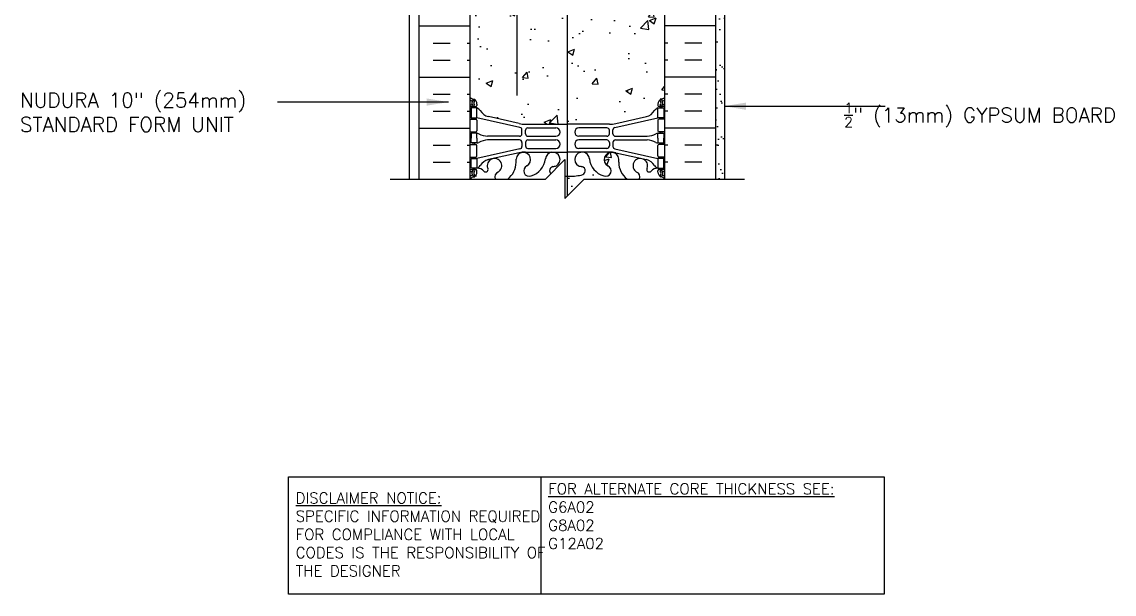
# Model space of a CAD drawing. Header units: inches. Extents: x 241.8 to 298.1, y 186.8 to 251.2.
# Drawn here: x 241.9 to 298, y 186.8 to 216.3 of the extents above; entities that cross this region are included whole.
import ezdxf

# ---------------------------------------------------------------- set-up
doc = ezdxf.new("R2010")
doc.units = ezdxf.units.IN
doc.header["$LTSCALE"] = 0.5
doc.header["$MEASUREMENT"] = 0
for name, color, linetype in [('HATCH', 12, 'Continuous'), ('line25', 2, 'Continuous'), ('LINE3', 3, 'Continuous'), ('LINE50', 5, 'Continuous'), ('LINE9', 9, 'Continuous'), ('TEXT', 4, 'Continuous'), ('Web_Edge', 9, 'Continuous')]:
    doc.layers.add(name, color=color, linetype=linetype)
doc.styles.add('DIM', font='romans.shx', dxfattribs={"width": 0.7})
doc.styles.add('ROMANS', font='romans.shx', dxfattribs={"height": 0.75})
doc.styles.get("Standard").update_dxf_attribs({"font": 'romans.shx', "height": 0.75})
doc.dimstyles.new('ext_12', dxfattribs={"dimscale": 12, "dimtxt": 0.09375, "dimasz": 0.09375, "dimexe": 0.09375, "dimexo": 0.0625, "dimgap": 0.0625, "dimtad": 1, "dimdec": 1, "dimzin": 3, "dimdsep": 46, "dimlunit": 4, "dimtxsty": 'DIM', "dimcen": 0.09, "dimdle": 0.09375, "dimclrt": 4, "dimadec": 0, "dimazin": 0, "dimtfac": 1, "dimtdec": 1, "dimtmove": 2, "dimatfit": 3, "dimfxl": 1, "dimfrac": 2, "dimtolj": 1, "dimtzin": 0, "dimarcsym": 0})
pattern_1 = [(50, (0, 0), (3.5863, -0.31376), [0.375, -4.125]), (355, (0, 0), (-0.693757, 3.76096), [0.3, -3.3]), (100.4514, (0.299, -0.026), (2.892544, 3.4472), [0.3187, -3.50571]), (46.1842, (0, 1), (5.336207, -0.827596), [0.5625, -6.1875]), (96.6356, (0.4447, 0.931), (4.67331, 4.87059), [0.47805, -5.25857]), (351.1842, (0, 1), (4.67331, 4.87059), [0.45, -4.95]), (21, (0.5, 0.75), (2.984535, -2.013094), [0.375, -4.125]), (326, (0.5, 0.75), (1.216577, 3.62575), [0.3, -3.3]), (71.4514, (0.7487, 0.5822), (4.201112, 1.612656), [0.3187, -3.50571]), (37.5, (0, 0), (0.0607993, 1.6644693), [0, -3.26, 0, -3.35, 0, -3.3125]), (7.5, (0, 0), (1.315348, 1.9720586), [0, -1.91, 0, -3.185, 0, -1.2625]), (327.5, (-1.115, 0), (2.669112, -0.1127744), [0, -1.25, 0, -3.9, 0, -5.175]), (317.5, (-1.615, 0), (2.915931, 0.500525), [0, -1.625, 0, -2.59, 0, -3.675])]

msp = doc.modelspace()

# ---------------------------------------------------------------- hatches: boundary and pattern name
at = {"layer": 'HATCH'}
h = msp.add_hatch(dxfattribs=at)
h.set_pattern_fill('AR-CONC', color=256, scale=0.5)
h.set_pattern_definition(pattern_1)
h.paths.add_polyline_path([(274.921, 250.216), (270.791, 250.216), (269.791, 249.216), (269.791, 251.216), (268.791, 250.216), (264.921, 250.216), (264.921, 248.391, 0.08841), (265.067, 248.294), (265.157, 248.294), (265.157, 248.252, -0.249069), (265.267, 248.045), (265.267, 247.977, -0.414214), (265.205, 247.915), (265.157, 247.915), (265.157, 247.845), (265.262, 247.845, -0.155529), (265.438, 247.711, 0.180914), (265.856, 247.4), (267.437, 247.047, 0.054974), (267.763, 247.011), (269.921, 247.011), (272.079, 247.011, 0.054974), (272.406, 247.047), (273.987, 247.4, 0.180914), (274.405, 247.711, -0.155529), (274.58, 247.845), (274.685, 247.845), (274.685, 247.915), (274.638, 247.915, -0.414214), (274.575, 247.977), (274.575, 248.045, -0.249069), (274.685, 248.252), (274.685, 248.294), (274.775, 248.294, 0.088594), (274.922, 248.391)])
h.paths.add_polyline_path([(275.661, 240.452), (275.748, 241.699), (275.566, 241.699), (275.566, 242.199), (274.921, 242.199), (274.922, 242.754), (274.922, 244.198, 0.089002), (274.775, 244.296), (274.685, 244.296), (274.685, 244.338, -0.249069), (274.575, 244.545), (274.575, 244.612, -0.414214), (274.638, 244.675), (274.685, 244.675), (274.685, 244.745), (274.58, 244.745, 0.231736), (274.223, 244.594, -0.8344), (274.011, 244.719), (274.023, 244.741, 2.155404), (273.484, 244.546, -1), (273.271, 244.035, -0.311223), (272.562, 245.051), (272.562, 245.216, 1.661382), (272.001, 244.864, -1), (271.787, 244.352, -0.30095), (271.051, 245.225, 1.661382), (270.49, 244.872, 0.055617), (270.669, 244.826, -0.843243), (270.635, 244.394, -0.047544), (269.921, 244.329, -0.047544), (269.207, 244.394, -0.843243), (269.173, 244.826, 0.055617), (269.352, 244.872, 1.661382), (268.791, 245.225, -0.30095), (268.055, 244.352, -1), (267.842, 244.864, 1.661382), (267.28, 245.216), (267.281, 245.051, -0.311223), (266.572, 244.035, -1), (266.358, 244.546, 2.155404), (265.82, 244.741), (265.831, 244.719, -0.834375), (265.62, 244.594, 0.23174), (265.262, 244.745), (265.157, 244.745), (265.157, 244.675), (265.205, 244.675, -0.414214), (265.267, 244.612), (265.267, 244.545, -0.249069), (265.157, 244.338), (265.157, 244.296), (265.067, 244.296, 0.08841), (264.921, 244.199), (264.921, 242.199), (264.234, 242.199), (264.234, 241.699), (264.095, 241.699), (264.182, 240.452, 0.932515), (264.269, 239.208), (264.373, 237.726), (264.611, 234.322, -0.993672), (264.615, 233.697), (264.921, 233.697), (264.921, 233.687, -0.413158), (265.465, 233.687, -0.387981), (265.852, 233.687, -0.520567), (266.188, 233.687, -0.520567), (266.633, 233.687, -0.520567), (267.022, 233.687, -0.520567), (267.493, 233.687, -0.305652), (267.992, 233.687, -0.375503), (268.55, 233.687, -0.520567), (268.923, 233.687, -0.520567), (269.415, 233.687, -0.520567), (269.957, 233.687, -0.520567), (270.517, 233.687, -0.520567), (270.768, 233.687, -0.520567), (271.275, 233.687, -0.520567), (271.666, 233.687, -0.520567), (272.122, 233.687, -0.520567), (272.403, 233.687, -0.520567), (272.971, 233.687, -0.520567), (273.23, 233.687, -0.520567), (273.639, 233.687, -0.520567), (274.018, 233.687, -0.520567), (274.458, 233.687, -0.520567), (274.832, 233.687, -0.384568), (274.921, 233.697), (275.236, 233.697, -1.006449), (275.232, 234.322), (275.47, 237.726), (275.574, 239.208, 0.932515)])
h.paths.add_polyline_path([(280.927, 240.199), (280.927, 241.699), (275.748, 241.699), (275.661, 240.452, -0.932515), (275.574, 239.208), (275.47, 237.726), (278.494, 238.044, -0.379205)])
h.paths.add_polyline_path([(280.927, 240.199, 0.379205), (278.494, 238.044, 2.637096)])
h.paths.add_polyline_path([(292.97, 243.199), (277.546, 243.199), (277.546, 242.199), (277.066, 242.199), (277.066, 241.699), (280.927, 241.699), (292.97, 241.699)])
h.paths.add_polyline_path([(264.182, 240.452), (264.095, 241.699), (258.916, 241.699), (258.916, 240.199, -0.379205), (261.348, 238.044), (264.373, 237.726), (264.269, 239.208, -0.932515)])
h.paths.add_polyline_path([(258.916, 240.199, 2.637096), (261.348, 238.044, 0.379205)])
h.paths.add_polyline_path([(262.296, 243.199), (246.872, 243.199), (246.872, 241.699), (262.734, 241.699), (262.734, 242.199), (262.296, 242.199)])
h.paths.add_polyline_path([(274.411, 232.886), (274.291, 233.086), (274.291, 233.199), (274.921, 233.199), (274.921, 233.697, 0.384568), (274.832, 233.687, 0.520567), (274.458, 233.687, 0.520567), (274.018, 233.687, 0.520567), (273.639, 233.687, 0.520567), (273.23, 233.687, 0.520567), (272.971, 233.687, 0.520567), (272.403, 233.687, 0.520567), (272.122, 233.687, 0.520567), (271.666, 233.687, 0.520567), (271.275, 233.687, 0.520567), (270.768, 233.687, 0.520567), (270.517, 233.687, 0.520567), (269.957, 233.687, 0.520567), (269.415, 233.687, 0.520567), (268.923, 233.687, 0.520567), (268.55, 233.687, 0.375503), (267.992, 233.687, 0.305652), (267.493, 233.687, 0.520567), (267.022, 233.687, 0.520567), (266.633, 233.687, 0.520567), (266.188, 233.687, 0.520567), (265.852, 233.687, 0.387981), (265.465, 233.687, 0.413158), (264.921, 233.687), (264.921, 233.199), (265.551, 233.199), (265.551, 233.086), (265.431, 232.886), (265.431, 231.525, 0.268156), (265.592, 231.377), (274.25, 231.377, 0.268138), (274.411, 231.525)])
h.paths.add_polyline_path([(274.411, 230.814, 0.225652), (274.036, 231.189), (270.373, 231.189, 0.225652), (269.998, 230.814), (269.998, 229.974, 0.225652), (270.373, 229.599), (274.036, 229.599, 0.225652), (274.411, 229.974)])
h.paths.add_polyline_path([(269.845, 230.814, 0.225652), (269.47, 231.189), (265.806, 231.189, 0.225652), (265.431, 230.814), (265.431, 229.974, 0.225652), (265.806, 229.599), (269.47, 229.599, 0.225652), (269.845, 229.974)])
h.paths.add_polyline_path([(269.845, 229.033, 0.225652), (269.47, 229.408), (265.806, 229.408, 0.225652), (265.431, 229.033), (265.431, 228.192, 0.225652), (265.806, 227.817), (269.47, 227.817, 0.225652), (269.845, 228.192)])
h.paths.add_polyline_path([(274.411, 229.033, 0.225652), (274.036, 229.408), (270.373, 229.408, 0.225652), (269.998, 229.033), (269.998, 228.192, 0.225652), (270.373, 227.817), (274.036, 227.817, 0.225652), (274.411, 228.192)])
h.paths.add_polyline_path([(274.921, 224.958), (274.836, 224.698, -0.6), (274.736, 224.698), (274.687, 224.848), (274.561, 224.848, -0.414214), (274.511, 224.898), (274.511, 224.928), (274.411, 224.928), (274.411, 226.765, 0.108935), (274.259, 226.652, -0.8344), (274.047, 226.777), (274.059, 226.799, 2.155404), (273.52, 226.604, -1), (273.307, 226.093, -0.311223), (272.598, 227.109), (272.598, 227.274, 1.661382), (272.037, 226.921, -1), (271.823, 226.41, -0.30095), (271.087, 227.282, 1.661382), (270.526, 226.93, 0.055617), (270.705, 226.884, -0.843243), (270.671, 226.452, -0.049932), (269.921, 226.387, -0.049932), (269.171, 226.452, -0.843243), (269.137, 226.884, 0.055617), (269.316, 226.93, 1.661382), (268.755, 227.282, -0.30095), (268.019, 226.41, -1), (267.806, 226.921, 1.661382), (267.244, 227.274), (267.245, 227.109, -0.311223), (266.536, 226.093, -1), (266.322, 226.604, 2.155404), (265.784, 226.799), (265.795, 226.777, -0.834375), (265.584, 226.652, 0.108938), (265.431, 226.765), (265.431, 224.928), (265.331, 224.928), (265.331, 224.898, -0.414214), (265.281, 224.848), (265.155, 224.848), (265.106, 224.698, -0.6), (265.006, 224.698), (264.921, 224.958), (264.921, 224.199), (264.921, 222.199, 0.08841), (265.067, 222.101), (265.157, 222.101), (265.157, 222.06, -0.249069), (265.267, 221.853), (265.267, 221.785, -0.414214), (265.205, 221.723), (265.157, 221.723), (265.157, 221.653), (265.262, 221.653, 0.231736), (265.62, 221.804, -0.8344), (265.831, 221.678), (265.82, 221.657, 2.155404), (266.358, 221.851, -1), (266.572, 222.362, -0.311223), (267.281, 221.346), (267.28, 221.181, 1.661382), (267.842, 221.534, -1), (268.055, 222.045, -0.30095), (268.791, 221.173, 1.661382), (269.352, 221.526, 0.055617), (269.173, 221.571, -0.843243), (269.207, 222.003, -0.047544), (269.921, 222.068, -0.047544), (270.635, 222.003, -0.843243), (270.669, 221.571, 0.055617), (270.49, 221.526, 1.661382), (271.051, 221.173, -0.30095), (271.787, 222.045, -1), (272.001, 221.534, 1.661382), (272.562, 221.181), (272.562, 221.346, -0.311223), (273.271, 222.362, -1), (273.484, 221.851, 2.155404), (274.023, 221.657), (274.011, 221.678, -0.834375), (274.223, 221.804, 0.23174), (274.58, 221.653), (274.685, 221.653), (274.685, 221.723), (274.638, 221.723, -0.414214), (274.575, 221.785), (274.575, 221.853, -0.249069), (274.685, 222.06), (274.685, 222.101), (274.775, 222.101, 0.088434), (274.921, 222.199)])
h.paths.add_polyline_path([(274.921, 218.006, 0.088429), (274.775, 218.104), (274.685, 218.104), (274.685, 218.146, -0.249069), (274.575, 218.353), (274.575, 218.42, -0.414214), (274.638, 218.483), (274.685, 218.483), (274.685, 218.553), (274.58, 218.553, -0.168672), (274.394, 218.702, 0.17445), (273.987, 218.998), (272.406, 219.351, 0.054974), (272.079, 219.387), (269.921, 219.387), (267.763, 219.387, 0.054974), (267.437, 219.351), (265.856, 218.998, 0.17445), (265.448, 218.702, -0.168672), (265.262, 218.553), (265.157, 218.553), (265.157, 218.483), (265.205, 218.483, -0.414214), (265.267, 218.42), (265.267, 218.353, -0.249069), (265.157, 218.146), (265.157, 218.104), (265.067, 218.104, 0.08841), (264.921, 218.006), (264.921, 212.391, 0.08841), (265.067, 212.294), (265.157, 212.294), (265.157, 212.252, -0.249069), (265.267, 212.045), (265.267, 211.977, -0.414214), (265.205, 211.915), (265.157, 211.915), (265.157, 211.845), (265.262, 211.845, -0.168672), (265.448, 211.695, 0.17445), (265.856, 211.4), (267.437, 211.047, 0.054974), (267.763, 211.011), (269.921, 211.011), (272.079, 211.011, 0.054974), (272.406, 211.047), (273.987, 211.4, 0.17445), (274.394, 211.695, -0.168672), (274.58, 211.845), (274.685, 211.845), (274.685, 211.915), (274.638, 211.915, -0.414214), (274.575, 211.977), (274.575, 212.045, -0.249069), (274.685, 212.252), (274.685, 212.294), (274.775, 212.294, 0.088421), (274.921, 212.391)])
h = msp.add_hatch(dxfattribs=at)
h.set_pattern_fill('AR-SAND', color=256, scale=0.5, style=0)
h.set_pattern_definition([(37.5, (181.79665, -9.8026), (-0.0314967, 0.963412), [0, -0.76, 0, -0.85, 0, -0.8125]), (7.5, (181.7966, -9.8026), (0.8848884, 1.411073), [0, -0.41, 0, -0.685, 0, -0.2625]), (327.5, (181.18165, -9.8026), (1.557071, 0.0028295), [0, -0.25, 0, -0.9, 0, -1.175]), (317.5, (181.1816, -9.8026), (1.503063, 0.438838), [0, -0.125, 0, -0.59, 0, -0.675])])
h.paths.add_polyline_path([(277.546, 208.202), (278.025, 208.202), (278.026, 233.698), (277.546, 233.698)])
h = msp.add_hatch(dxfattribs=at)
h.set_pattern_fill('AR-CONC', color=256, scale=0.5)
h.set_pattern_definition(pattern_1)
h.paths.add_polyline_path([(271.049, 209.248, 1.604516), (270.49, 208.872, 0.055617), (270.669, 208.826, -0.843243), (270.635, 208.394, -0.047544), (269.921, 208.329, -0.008643), (269.791, 208.331), (269.791, 207.189), (270.791, 208.189), (272.992, 208.189, -0.232553), (272.562, 209.051), (272.562, 209.216, 1.661382), (272.001, 208.864, -1), (271.787, 208.352, -0.307094)])
h.paths.add_polyline_path([(274.575, 208.545), (274.575, 208.612, -0.414214), (274.638, 208.675), (274.685, 208.675), (274.685, 208.745), (274.58, 208.745, 0.231736), (274.223, 208.594, -0.8344), (274.011, 208.719), (274.023, 208.741, 2.155404), (273.484, 208.546, -0.408222), (273.635, 208.189), (274.921, 208.189), (274.921, 208.199, 0.088416), (274.775, 208.296), (274.685, 208.296), (274.685, 208.338, -0.249069)])
h.paths.add_polyline_path([(269.066, 208.464, -0.568049), (269.173, 208.826, 0.055617), (269.352, 208.872, 1.604516), (268.794, 209.248, -0.307094), (268.055, 208.352, -1), (267.842, 208.864, 1.661382), (267.28, 209.216), (267.281, 209.071, -0.237256), (266.851, 208.189), (268.791, 208.189)])
h.paths.add_polyline_path([(266.358, 208.546, 2.155404), (265.82, 208.741), (265.831, 208.719, -0.834375), (265.62, 208.594, 0.23174), (265.262, 208.745), (265.157, 208.745), (265.157, 208.675), (265.205, 208.675, -0.414214), (265.267, 208.612), (265.267, 208.545, -0.249069), (265.157, 208.338), (265.157, 208.296), (265.067, 208.296, 0.08841), (264.921, 208.199), (264.921, 208.189), (266.208, 208.189, -0.408236)])

# ---------------------------------------------------------------- linework, layer by layer
for p, q in [((262.296, 216.064), (264.921, 216.064)), ((277.546, 216.064), (274.921, 216.064)), ((263.01, 215.189), (263.885, 215.189)), ((264.76, 215.189), (264.921, 215.189)), ((275.083, 215.189), (274.921, 215.189)), ((276.833, 215.189), (275.958, 215.189)), ((263.01, 214.314), (263.885, 214.314)), ((264.76, 214.314), (264.921, 214.314)), ((275.083, 214.314), (274.921, 214.314)), ((276.833, 214.314), (275.958, 214.314)), ((262.296, 213.439), (264.921, 213.439)), ((277.546, 213.439), (274.921, 213.439)), ((263.01, 212.564), (263.885, 212.564)), ((264.76, 212.564), (264.921, 212.564)), ((275.083, 212.564), (274.921, 212.564)), ((276.833, 212.564), (275.958, 212.564)), ((263.01, 211.689), (263.885, 211.689)), ((264.76, 211.689), (264.921, 211.689)), ((275.083, 211.689), (274.921, 211.689)), ((276.833, 211.689), (275.958, 211.689)), ((262.296, 210.814), (264.921, 210.814)), ((277.546, 210.814), (274.921, 210.814)), ((263.01, 209.939), (263.885, 209.939)), ((264.76, 209.939), (264.921, 209.939)), ((275.083, 209.939), (274.921, 209.939)), ((276.833, 209.939), (275.958, 209.939)), ((263.01, 209.064), (263.885, 209.064)), ((264.76, 209.064), (264.921, 209.064)), ((275.083, 209.064), (274.921, 209.064)), ((276.833, 209.064), (275.958, 209.064))]:
    msp.add_line(p, q, dxfattribs=at)
at = {"layer": 'line25'}
for p, q in [((274.921, 233.697), (274.921, 208.189)), ((264.921, 208.189), (264.921, 224.199))]:
    msp.add_line(p, q, dxfattribs=at)
at = {"layer": 'LINE3'}
for p, q in [((267.324, 250.216), (267.324, 212.483)), ((269.904, 232.247), (269.904, 207.303))]:
    msp.add_line(p, q, dxfattribs=at)
at = {"layer": 'LINE50'}
for p, q in [((277.546, 233.698), (277.546, 208.189)), ((262.296, 208.189), (262.296, 224.199))]:
    msp.add_line(p, q, dxfattribs=at)
at = {"layer": 'LINE9'}
for p, q in [((261.796, 208.189), (261.796, 233.697)), ((278.025, 208.189), (278.026, 233.698))]:
    msp.add_line(p, q, dxfattribs=at)
msp.add_lwpolyline([(260.796, 208.189), (268.791, 208.189), (269.791, 209.189), (269.791, 207.189), (270.791, 208.189), (279.025, 208.189)], dxfattribs=at)
at = {"layer": 'TEXT'}
msp.add_lwpolyline([(255.575, 192.868), (268.558, 192.868), (268.558, 186.83), (255.575, 186.83)], close=True, dxfattribs=at)
msp.add_lwpolyline([(268.558, 192.868), (286.219, 192.868), (286.219, 186.83), (268.558, 186.83)], dxfattribs=at)
at = {"layer": 'Web_Edge'}
for p, q in [((264.921, 212.015), (264.999, 212.015)), ((264.921, 211.915), (265.205, 211.915)), ((265.067, 212.294), (265.157, 212.294)), ((265.067, 211.915), (265.067, 211.845)), ((265.157, 212.294), (265.157, 212.252)), ((265.157, 211.915), (265.157, 211.845)), ((265.267, 212.045), (265.267, 211.977)), ((274.575, 212.045), (274.575, 211.977)), ((274.921, 211.915), (274.638, 211.915)), ((274.775, 212.294), (274.685, 212.294)), ((274.685, 212.294), (274.685, 212.252)), ((274.685, 211.915), (274.685, 211.845)), ((274.775, 211.915), (274.775, 211.845)), ((274.921, 212.015), (274.843, 212.015)), ((265.067, 211.345), (265.067, 211.275)), ((265.157, 211.345), (265.157, 211.275)), ((267.48, 210.848), (265.262, 211.345)), ((267.437, 211.047), (265.856, 211.4)), ((272.363, 210.848), (274.58, 211.345)), ((272.406, 211.047), (273.987, 211.4)), ((274.685, 211.345), (274.685, 211.275)), ((274.775, 211.345), (274.775, 211.275)), ((264.921, 211.275), (265.205, 211.275)), ((265.267, 211.212), (265.267, 210.677)), ((267.763, 211.011), (269.921, 211.011)), ((267.89, 210.824), (269.33, 210.824)), ((272.079, 211.011), (269.921, 211.011)), ((271.953, 210.824), (270.513, 210.824)), ((274.575, 211.212), (274.575, 210.677)), ((274.921, 211.275), (274.638, 211.275)), ((264.921, 210.615), (265.205, 210.615)), ((265.067, 210.615), (265.067, 210.545)), ((265.157, 210.615), (265.157, 210.545)), ((267.453, 210.389), (265.815, 210.389)), ((267.453, 210.201), (265.815, 210.201)), ((267.578, 210.514), (267.578, 210.726)), ((267.765, 210.515), (267.765, 210.699)), ((267.89, 210.39), (269.33, 210.39)), ((267.89, 210.2), (269.33, 210.2)), ((271.953, 210.39), (270.513, 210.39)), ((271.953, 210.2), (270.513, 210.2)), ((272.078, 210.515), (272.078, 210.699)), ((272.265, 210.514), (272.265, 210.726)), ((272.39, 210.389), (274.028, 210.389)), ((272.39, 210.201), (274.028, 210.201)), ((274.921, 210.615), (274.638, 210.615)), ((274.685, 210.615), (274.685, 210.545)), ((274.775, 210.615), (274.775, 210.545)), ((264.921, 209.975), (265.205, 209.975)), ((265.067, 209.975), (265.067, 210.045)), ((265.157, 209.975), (265.157, 210.045)), ((267.48, 209.742), (265.262, 209.245)), ((265.267, 209.377), (265.267, 209.912)), ((267.578, 210.076), (267.578, 209.864)), ((267.765, 210.075), (267.765, 209.891)), ((267.89, 209.766), (269.33, 209.766)), ((271.953, 209.766), (270.513, 209.766)), ((272.078, 210.075), (272.078, 209.891)), ((272.265, 210.076), (272.265, 209.864)), ((272.363, 209.742), (274.58, 209.245)), ((274.575, 209.377), (274.575, 209.912)), ((274.921, 209.975), (274.638, 209.975)), ((274.685, 209.975), (274.685, 210.045)), ((274.775, 209.975), (274.775, 210.045)), ((264.921, 209.315), (265.205, 209.315)), ((265.067, 209.245), (265.067, 209.315)), ((265.157, 209.245), (265.157, 209.315)), ((267.437, 209.543), (265.856, 209.19)), ((267.281, 209.051), (267.28, 209.216)), ((267.763, 209.579), (269.921, 209.579)), ((272.079, 209.579), (269.921, 209.579)), ((272.406, 209.543), (273.987, 209.19)), ((272.562, 209.051), (272.562, 209.216)), ((274.921, 209.315), (274.638, 209.315)), ((274.685, 209.245), (274.685, 209.315)), ((274.775, 209.245), (274.775, 209.315)), ((264.921, 208.675), (265.205, 208.675)), ((264.921, 208.575), (264.999, 208.575)), ((265.067, 208.675), (265.067, 208.745)), ((265.157, 208.675), (265.157, 208.745)), ((265.267, 208.545), (265.267, 208.612)), ((265.82, 208.741), (265.831, 208.719)), ((274.023, 208.741), (274.011, 208.719)), ((274.575, 208.545), (274.575, 208.612)), ((274.921, 208.675), (274.638, 208.675)), ((274.685, 208.675), (274.685, 208.745)), ((274.775, 208.675), (274.775, 208.745)), ((274.921, 208.575), (274.843, 208.575)), ((265.067, 208.296), (265.157, 208.296)), ((265.157, 208.296), (265.157, 208.338)), ((274.685, 208.296), (274.685, 208.338)), ((274.775, 208.296), (274.685, 208.296))]:
    msp.add_line(p, q, dxfattribs=at)
for points in [[(264.962, 211.345), (265.262, 211.345), (265.262, 211.845), (264.962, 211.845)], [(274.88, 211.345), (274.58, 211.345), (274.58, 211.845), (274.88, 211.845)], [(264.962, 209.245), (265.262, 209.245), (265.262, 208.745), (264.962, 208.745)], [(274.88, 209.245), (274.58, 209.245), (274.58, 208.745), (274.88, 208.745)]]:
    msp.add_lwpolyline(points, close=True, dxfattribs=at)
for points in [[(265.262, 210.295), (265.262, 210.545), (264.962, 210.545), (264.962, 210.295)], [(265.262, 210.295), (265.262, 210.045), (264.962, 210.045), (264.962, 210.295)], [(274.58, 210.295), (274.58, 210.545), (274.88, 210.545), (274.88, 210.295)], [(274.58, 210.295), (274.58, 210.045), (274.88, 210.045), (274.88, 210.295)]]:
    msp.add_lwpolyline(points, dxfattribs=at)
for centre, radius, start, end in [((265.267, 212.752), 0.5, 226.2122, 250.5288), ((265.267, 212.752), 0.6, 234.7842, 245.0748), ((264.999, 212.035), 0.0196, 269.4032, 15.4901), ((265.261, 212.1), 0.25, 140.1145, 222.4609), ((265.005, 212.189), 0.021, 343.464, 63.9957), ((265.103, 212.23), 0.045, 321.448, 139.1879), ((265.11, 211.961), 0.045, 222.4609, 42.4609), ((265.017, 212.045), 0.25, 0, 70.5288), ((265.261, 212.1), 0.16, 140.0001, 222.4609), ((265.205, 211.977), 0.0625, 270, 0), ((274.825, 212.045), 0.25, 109.4712, 180), ((274.638, 211.977), 0.0625, 180, 270), ((274.733, 211.961), 0.045, 137.5391, 317.5391), ((274.739, 212.23), 0.045, 40.8121, 218.552), ((274.582, 212.1), 0.16, 317.5391, 39.9999), ((274.575, 212.752), 0.5, 289.4712, 313.7891), ((274.582, 212.1), 0.25, 317.5391, 39.8855), ((274.837, 212.189), 0.021, 116.0043, 196.536), ((274.843, 212.035), 0.0196, 164.5099, 270.5968), ((274.575, 212.752), 0.6, 294.9252, 305.2168), ((265.14, 211.502), 0.364, 34.9775, 70.3387), ((266.063, 212.114), 0.743, 212.7919, 253.8107), ((273.78, 212.114), 0.743, 286.1893, 327.2081), ((274.703, 211.502), 0.364, 109.6613, 145.0225), ((265.205, 211.212), 0.0625, 0, 90), ((267.763, 212.511), 1.5, 257.4135, 270), ((267.453, 210.726), 0.125, 0, 77.3767), ((267.89, 210.699), 0.125, 90, 180), ((269.33, 210.607), 0.217, 270, 90), ((270.513, 210.607), 0.217, 90, 270), ((271.953, 210.699), 0.125, 0, 90), ((272.079, 212.511), 1.5, 270, 282.5865), ((272.39, 210.726), 0.125, 102.6233, 180), ((274.638, 211.212), 0.0625, 90, 180), ((265.205, 210.677), 0.0625, 270, 0), ((265.258, 210.326), 0.219, 60.4937, 88.92), ((265.904, 211.556), 1.17, 242.6365, 265.6505), ((265.904, 209.034), 1.17, 94.3495, 117.3635), ((267.453, 210.514), 0.125, 270, 0), ((267.453, 210.076), 0.125, 0, 90), ((267.89, 210.515), 0.125, 180, 270), ((267.89, 210.075), 0.125, 90, 180), ((269.33, 209.983), 0.217, 270, 90), ((270.513, 209.983), 0.217, 90, 270), ((271.953, 210.515), 0.125, 270, 360), ((271.953, 210.075), 0.125, 0, 90), ((272.39, 210.514), 0.125, 180, 270), ((272.39, 210.076), 0.125, 90, 180), ((273.939, 211.556), 1.17, 274.3495, 297.3635), ((273.939, 209.034), 1.17, 62.6365, 85.6505), ((274.584, 210.326), 0.219, 91.08, 119.5063), ((274.638, 210.677), 0.0625, 180, 270), ((265.205, 209.912), 0.0625, 0, 90), ((265.258, 210.264), 0.219, 271.08, 299.5063), ((267.453, 209.864), 0.125, 282.6233, 0), ((267.89, 209.891), 0.125, 180, 270), ((271.953, 209.891), 0.125, 270, 0), ((272.39, 209.864), 0.125, 180, 257.3767), ((274.584, 210.264), 0.219, 240.4937, 268.92), ((274.638, 209.912), 0.0625, 90, 180), ((265.205, 209.377), 0.0625, 270, 0), ((266.063, 208.476), 0.743, 106.1893, 147.2081), ((266.171, 208.871), 0.375, 299.9315, 200.3757), ((267.654, 209.189), 0.375, 299.9315, 175.7552), ((267.763, 208.079), 1.5, 90, 102.5865), ((267.764, 209.345), 1.034, 286.3365, 353.3331), ((269.165, 209.197), 0.375, 299.9315, 175.7552), ((270.677, 209.197), 0.375, 4.2448, 240.0685), ((272.078, 209.345), 1.034, 186.6669, 253.6635), ((272.188, 209.189), 0.375, 4.2448, 240.0685), ((272.079, 208.079), 1.5, 77.4135, 90), ((273.671, 208.871), 0.375, 339.6243, 240.0685), ((273.78, 208.476), 0.743, 32.7919, 73.8107), ((274.638, 209.377), 0.0625, 180, 270), ((264.999, 208.555), 0.0196, 344.5099, 90.5968), ((265.261, 208.49), 0.25, 137.5391, 219.8855), ((265.11, 208.629), 0.045, 317.5391, 137.5391), ((265.261, 208.49), 0.16, 137.5391, 219.9999), ((265.017, 208.545), 0.25, 289.4712, 360), ((265.205, 208.612), 0.0625, 360, 90), ((265.14, 209.088), 0.364, 289.6613, 325.0225), ((265.287, 208.304), 0.441, 41.0127, 93.2024), ((265.714, 208.676), 0.125, 221.0127, 20.3757), ((266.465, 208.291), 0.277, 112.68, 201.5082), ((266.189, 209.058), 1.092, 307.2995, 359.6668), ((267.948, 208.608), 0.277, 112.68, 292.68), ((269.227, 208.613), 0.22, 104.2604, 222.6552), ((269.059, 209.653), 0.834, 277.8937, 290.6271), ((270.784, 209.653), 0.834, 249.3729, 262.1063), ((270.615, 208.613), 0.22, 275.1835, 75.7396), ((271.894, 208.608), 0.277, 247.32, 67.32), ((273.653, 209.058), 1.092, 180.3332, 232.6997), ((273.377, 208.291), 0.277, 338.4945, 67.32), ((274.128, 208.676), 0.125, 159.6243, 318.9873), ((274.556, 208.304), 0.441, 86.7976, 138.9873), ((274.703, 209.088), 0.364, 214.9775, 250.3387), ((274.638, 208.612), 0.0625, 90, 180), ((274.825, 208.545), 0.25, 180, 250.5288), ((274.733, 208.629), 0.045, 42.4609, 222.4609), ((274.582, 208.49), 0.16, 320.0001, 42.4609), ((274.582, 208.49), 0.25, 320.1145, 42.4609), ((274.843, 208.555), 0.0196, 89.4032, 195.4901), ((265.267, 207.838), 0.6, 114.9252, 125.2168), ((265.267, 207.838), 0.5, 109.4712, 133.7878), ((265.005, 208.401), 0.021, 296.0043, 16.536), ((265.103, 208.36), 0.045, 220.8121, 38.552), ((269.904, 212.107), 3.777, 268.2799, 270.2606), ((269.938, 212.107), 3.777, 269.7394, 280.6275), ((274.739, 208.36), 0.045, 141.448, 319.1879), ((274.575, 207.838), 0.5, 46.2109, 70.5288), ((274.837, 208.401), 0.021, 163.464, 243.9957), ((274.575, 207.838), 0.6, 54.7832, 65.0748)]:
    msp.add_arc(centre, radius, start, end, dxfattribs=at)
for points in [[(267.765, 210.52), (267.765, 210.694)], [(272.078, 210.52), (272.078, 210.694)], [(267.765, 210.07), (267.765, 209.896)], [(272.078, 210.07), (272.078, 209.896)]]:
    msp.add_open_spline(points, degree=1, dxfattribs=at)

# ---------------------------------------------------------------- texts
at = {"layer": 'TEXT', "char_height": 0.75, "style": 'ROMANS'}
for s, insert, width, attachment_point in [('NUDURA 10" (254mm) STANDARD FORM UNIT', (241.757, 211.624), 14.95852, 4), ('\\A1;{\\H0.7x;\\S1/2;}" (13mm) GYPSUM BOARD', (298.146, 211.482), 13.59481, 6)]:
    msp.add_mtext(s, dxfattribs=dict(at, insert=insert, width=width, attachment_point=attachment_point))
at = {"layer": 'TEXT', "char_height": 0.5625, "attachment_point": 4}
for s, insert, width in [('{\\LFOR ALTERNATE CORE THICKNESS SEE:\\P}G6A02\\PG8A02\\PG12A02', (268.934, 190.842), 23.33295), ('{\\LDISCLAIMER NOTICE:}\\PSPECIFIC INFORMATION REQUIRED FOR COMPLIANCE WITH LOCAL CODES IS THE RESPONSIBILITY OF THE DESIGNER', (255.942, 189.902), 14.00235)]:
    msp.add_mtext(s, dxfattribs=dict(at, insert=insert, width=width))

# ---------------------------------------------------------------- leaders
at = {"layer": 'TEXT'}
msp.add_leader([(263.808, 212.15), (256.633, 212.15), (255.012, 212.15)], dimstyle='ext_12', override={"dimgap": 0.0625, "dimtad": 0}, dxfattribs=at)
msp.add_leader([(277.979, 211.937), (286.266, 211.937)], dimstyle='ext_12', dxfattribs=at)

doc.saveas('drawing.dxf')
